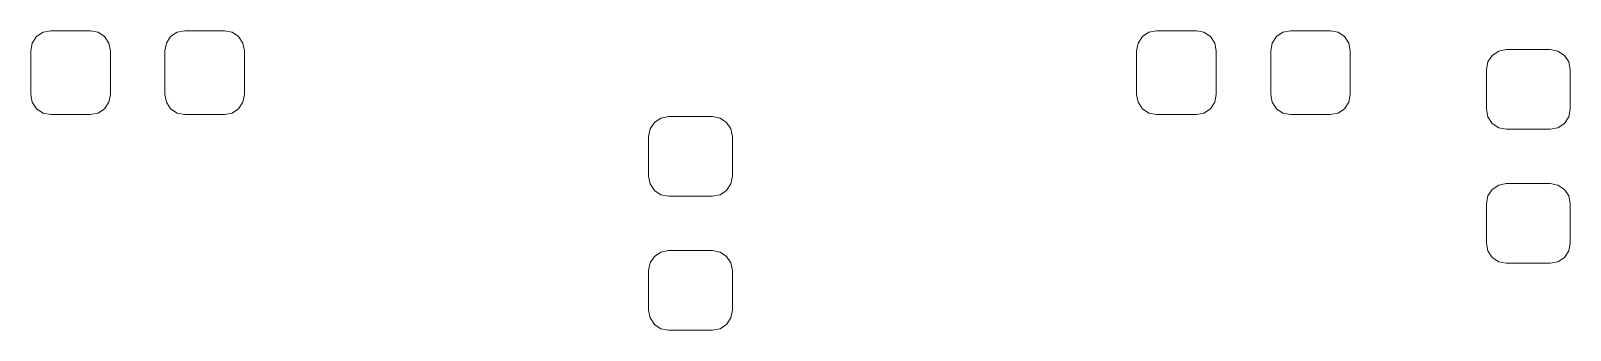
# Model space of a CAD drawing. Header units: millimetres. Extents: x -50 to 46, y -112 to 132.
# Drawn here: x 11.2 to 29.57, y -75.66 to -72.09 of the extents above; entities that cross this region are included whole.
import ezdxf

# ---------------------------------------------------------------- set-up
doc = ezdxf.new("R2010")
doc.units = ezdxf.units.MM
doc.header["$MEASUREMENT"] = 0
doc.layers.add('Layer 1', color=7, linetype='Continuous')

msp = doc.modelspace()

# ---------------------------------------------------------------- linework, layer by layer
at = {"layer": 'Layer 1', "lineweight": 9}
for points in [[(12.1476, -72.8488), (12.1476, -72.8488), (12.1295, -72.9397), (12.1295, -72.9397), (12.1295, -72.9397), (12.1295, -72.9397), (12.078, -73.0167), (12.078, -73.0167), (12.078, -73.0167), (12.078, -73.0167), (12.001, -73.0682), (12.001, -73.0682), (12.001, -73.0682), (12.001, -73.0682), (11.9101, -73.0863), (11.9101, -73.0863), (11.9101, -73.0863), (11.9101, -73.0863), (11.4351, -73.0863), (11.4351, -73.0863), (11.4351, -73.0863), (11.4351, -73.0863), (11.3442, -73.0682), (11.3442, -73.0682), (11.3442, -73.0682), (11.3442, -73.0682), (11.2672, -73.0167), (11.2672, -73.0167), (11.2672, -73.0167), (11.2672, -73.0167), (11.2157, -72.9397), (11.2157, -72.9397), (11.2157, -72.9397), (11.2157, -72.9397), (11.1976, -72.8488), (11.1976, -72.8488), (11.1976, -72.8488), (11.1976, -72.8488), (11.1976, -72.3238), (11.1976, -72.3238), (11.1976, -72.3238), (11.1976, -72.3238), (11.2157, -72.2329), (11.2157, -72.2329), (11.2157, -72.2329), (11.2157, -72.2329), (11.2672, -72.1559), (11.2672, -72.1559), (11.2672, -72.1559), (11.2672, -72.1559), (11.3442, -72.1044), (11.3442, -72.1044), (11.3442, -72.1044), (11.3442, -72.1044), (11.4351, -72.0863), (11.4351, -72.0863), (11.4351, -72.0863), (11.4351, -72.0863), (11.9101, -72.0863), (11.9101, -72.0863), (11.9101, -72.0863), (11.9101, -72.0863), (12.001, -72.1044), (12.001, -72.1044), (12.001, -72.1044), (12.001, -72.1044), (12.078, -72.1559), (12.078, -72.1559), (12.078, -72.1559), (12.078, -72.1559), (12.1295, -72.2329), (12.1295, -72.2329), (12.1295, -72.2329), (12.1295, -72.2329), (12.1476, -72.3238), (12.1476, -72.3238), (12.1476, -72.3238), (12.1476, -72.3238), (12.1476, -72.8488), (12.1476, -72.8488)], [(13.7476, -72.8488), (13.7476, -72.8488), (13.7295, -72.9397), (13.7295, -72.9397), (13.7295, -72.9397), (13.7295, -72.9397), (13.678, -73.0167), (13.678, -73.0167), (13.678, -73.0167), (13.678, -73.0167), (13.601, -73.0682), (13.601, -73.0682), (13.601, -73.0682), (13.601, -73.0682), (13.5101, -73.0863), (13.5101, -73.0863), (13.5101, -73.0863), (13.5101, -73.0863), (13.0351, -73.0863), (13.0351, -73.0863), (13.0351, -73.0863), (13.0351, -73.0863), (12.9442, -73.0682), (12.9442, -73.0682), (12.9442, -73.0682), (12.9442, -73.0682), (12.8672, -73.0167), (12.8672, -73.0167), (12.8672, -73.0167), (12.8672, -73.0167), (12.8157, -72.9397), (12.8157, -72.9397), (12.8157, -72.9397), (12.8157, -72.9397), (12.7976, -72.8488), (12.7976, -72.8488), (12.7976, -72.8488), (12.7976, -72.8488), (12.7976, -72.3238), (12.7976, -72.3238), (12.7976, -72.3238), (12.7976, -72.3238), (12.8157, -72.2329), (12.8157, -72.2329), (12.8157, -72.2329), (12.8157, -72.2329), (12.8672, -72.1559), (12.8672, -72.1559), (12.8672, -72.1559), (12.8672, -72.1559), (12.9442, -72.1044), (12.9442, -72.1044), (12.9442, -72.1044), (12.9442, -72.1044), (13.0351, -72.0863), (13.0351, -72.0863), (13.0351, -72.0863), (13.0351, -72.0863), (13.5101, -72.0863), (13.5101, -72.0863), (13.5101, -72.0863), (13.5101, -72.0863), (13.601, -72.1044), (13.601, -72.1044), (13.601, -72.1044), (13.601, -72.1044), (13.678, -72.1559), (13.678, -72.1559), (13.678, -72.1559), (13.678, -72.1559), (13.7295, -72.2329), (13.7295, -72.2329), (13.7295, -72.2329), (13.7295, -72.2329), (13.7476, -72.3238), (13.7476, -72.3238), (13.7476, -72.3238), (13.7476, -72.3238), (13.7476, -72.8488), (13.7476, -72.8488)], [(25.3476, -72.8488), (25.3476, -72.8488), (25.3295, -72.9397), (25.3295, -72.9397), (25.3295, -72.9397), (25.3295, -72.9397), (25.278, -73.0167), (25.278, -73.0167), (25.278, -73.0167), (25.278, -73.0167), (25.201, -73.0682), (25.201, -73.0682), (25.201, -73.0682), (25.201, -73.0682), (25.1101, -73.0863), (25.1101, -73.0863), (25.1101, -73.0863), (25.1101, -73.0863), (24.6351, -73.0863), (24.6351, -73.0863), (24.6351, -73.0863), (24.6351, -73.0863), (24.5442, -73.0682), (24.5442, -73.0682), (24.5442, -73.0682), (24.5442, -73.0682), (24.4672, -73.0167), (24.4672, -73.0167), (24.4672, -73.0167), (24.4672, -73.0167), (24.4157, -72.9397), (24.4157, -72.9397), (24.4157, -72.9397), (24.4157, -72.9397), (24.3976, -72.8488), (24.3976, -72.8488), (24.3976, -72.8488), (24.3976, -72.8488), (24.3976, -72.3238), (24.3976, -72.3238), (24.3976, -72.3238), (24.3976, -72.3238), (24.4157, -72.2329), (24.4157, -72.2329), (24.4157, -72.2329), (24.4157, -72.2329), (24.4672, -72.1559), (24.4672, -72.1559), (24.4672, -72.1559), (24.4672, -72.1559), (24.5442, -72.1044), (24.5442, -72.1044), (24.5442, -72.1044), (24.5442, -72.1044), (24.6351, -72.0863), (24.6351, -72.0863), (24.6351, -72.0863), (24.6351, -72.0863), (25.1101, -72.0863), (25.1101, -72.0863), (25.1101, -72.0863), (25.1101, -72.0863), (25.201, -72.1044), (25.201, -72.1044), (25.201, -72.1044), (25.201, -72.1044), (25.278, -72.1559), (25.278, -72.1559), (25.278, -72.1559), (25.278, -72.1559), (25.3295, -72.2329), (25.3295, -72.2329), (25.3295, -72.2329), (25.3295, -72.2329), (25.3476, -72.3238), (25.3476, -72.3238), (25.3476, -72.3238), (25.3476, -72.3238), (25.3476, -72.8488), (25.3476, -72.8488)], [(26.9476, -72.8488), (26.9476, -72.8488), (26.9295, -72.9397), (26.9295, -72.9397), (26.9295, -72.9397), (26.9295, -72.9397), (26.878, -73.0167), (26.878, -73.0167), (26.878, -73.0167), (26.878, -73.0167), (26.801, -73.0682), (26.801, -73.0682), (26.801, -73.0682), (26.801, -73.0682), (26.7101, -73.0863), (26.7101, -73.0863), (26.7101, -73.0863), (26.7101, -73.0863), (26.2351, -73.0863), (26.2351, -73.0863), (26.2351, -73.0863), (26.2351, -73.0863), (26.1442, -73.0682), (26.1442, -73.0682), (26.1442, -73.0682), (26.1442, -73.0682), (26.0672, -73.0167), (26.0672, -73.0167), (26.0672, -73.0167), (26.0672, -73.0167), (26.0157, -72.9397), (26.0157, -72.9397), (26.0157, -72.9397), (26.0157, -72.9397), (25.9976, -72.8488), (25.9976, -72.8488), (25.9976, -72.8488), (25.9976, -72.8488), (25.9976, -72.3238), (25.9976, -72.3238), (25.9976, -72.3238), (25.9976, -72.3238), (26.0157, -72.2329), (26.0157, -72.2329), (26.0157, -72.2329), (26.0157, -72.2329), (26.0672, -72.1559), (26.0672, -72.1559), (26.0672, -72.1559), (26.0672, -72.1559), (26.1442, -72.1044), (26.1442, -72.1044), (26.1442, -72.1044), (26.1442, -72.1044), (26.2351, -72.0863), (26.2351, -72.0863), (26.2351, -72.0863), (26.2351, -72.0863), (26.7101, -72.0863), (26.7101, -72.0863), (26.7101, -72.0863), (26.7101, -72.0863), (26.801, -72.1044), (26.801, -72.1044), (26.801, -72.1044), (26.801, -72.1044), (26.878, -72.1559), (26.878, -72.1559), (26.878, -72.1559), (26.878, -72.1559), (26.9295, -72.2329), (26.9295, -72.2329), (26.9295, -72.2329), (26.9295, -72.2329), (26.9476, -72.3238), (26.9476, -72.3238), (26.9476, -72.3238), (26.9476, -72.3238), (26.9476, -72.8488), (26.9476, -72.8488)], [(28.8101, -73.2613), (28.8101, -73.2613), (28.7192, -73.2432), (28.7192, -73.2432), (28.7192, -73.2432), (28.7192, -73.2432), (28.6422, -73.1917), (28.6422, -73.1917), (28.6422, -73.1917), (28.6422, -73.1917), (28.5907, -73.1147), (28.5907, -73.1147), (28.5907, -73.1147), (28.5907, -73.1147), (28.5726, -73.0238), (28.5726, -73.0238), (28.5726, -73.0238), (28.5726, -73.0238), (28.5726, -72.5488), (28.5726, -72.5488), (28.5726, -72.5488), (28.5726, -72.5488), (28.5907, -72.4579), (28.5907, -72.4579), (28.5907, -72.4579), (28.5907, -72.4579), (28.6422, -72.3809), (28.6422, -72.3809), (28.6422, -72.3809), (28.6422, -72.3809), (28.7192, -72.3294), (28.7192, -72.3294), (28.7192, -72.3294), (28.7192, -72.3294), (28.8101, -72.3113), (28.8101, -72.3113), (28.8101, -72.3113), (28.8101, -72.3113), (29.3351, -72.3113), (29.3351, -72.3113), (29.3351, -72.3113), (29.3351, -72.3113), (29.426, -72.3294), (29.426, -72.3294), (29.426, -72.3294), (29.426, -72.3294), (29.503, -72.3809), (29.503, -72.3809), (29.503, -72.3809), (29.503, -72.3809), (29.5545, -72.4579), (29.5545, -72.4579), (29.5545, -72.4579), (29.5545, -72.4579), (29.5726, -72.5488), (29.5726, -72.5488), (29.5726, -72.5488), (29.5726, -72.5488), (29.5726, -73.0238), (29.5726, -73.0238), (29.5726, -73.0238), (29.5726, -73.0238), (29.5545, -73.1147), (29.5545, -73.1147), (29.5545, -73.1147), (29.5545, -73.1147), (29.503, -73.1917), (29.503, -73.1917), (29.503, -73.1917), (29.503, -73.1917), (29.426, -73.2432), (29.426, -73.2432), (29.426, -73.2432), (29.426, -73.2432), (29.3351, -73.2613), (29.3351, -73.2613), (29.3351, -73.2613), (29.3351, -73.2613), (28.8101, -73.2613), (28.8101, -73.2613)], [(18.8101, -74.0613), (18.8101, -74.0613), (18.7192, -74.0432), (18.7192, -74.0432), (18.7192, -74.0432), (18.7192, -74.0432), (18.6422, -73.9917), (18.6422, -73.9917), (18.6422, -73.9917), (18.6422, -73.9917), (18.5907, -73.9147), (18.5907, -73.9147), (18.5907, -73.9147), (18.5907, -73.9147), (18.5726, -73.8238), (18.5726, -73.8238), (18.5726, -73.8238), (18.5726, -73.8238), (18.5726, -73.3488), (18.5726, -73.3488), (18.5726, -73.3488), (18.5726, -73.3488), (18.5907, -73.2579), (18.5907, -73.2579), (18.5907, -73.2579), (18.5907, -73.2579), (18.6422, -73.1809), (18.6422, -73.1809), (18.6422, -73.1809), (18.6422, -73.1809), (18.7192, -73.1294), (18.7192, -73.1294), (18.7192, -73.1294), (18.7192, -73.1294), (18.8101, -73.1113), (18.8101, -73.1113), (18.8101, -73.1113), (18.8101, -73.1113), (19.3351, -73.1113), (19.3351, -73.1113), (19.3351, -73.1113), (19.3351, -73.1113), (19.426, -73.1294), (19.426, -73.1294), (19.426, -73.1294), (19.426, -73.1294), (19.503, -73.1809), (19.503, -73.1809), (19.503, -73.1809), (19.503, -73.1809), (19.5545, -73.2579), (19.5545, -73.2579), (19.5545, -73.2579), (19.5545, -73.2579), (19.5726, -73.3488), (19.5726, -73.3488), (19.5726, -73.3488), (19.5726, -73.3488), (19.5726, -73.8238), (19.5726, -73.8238), (19.5726, -73.8238), (19.5726, -73.8238), (19.5545, -73.9147), (19.5545, -73.9147), (19.5545, -73.9147), (19.5545, -73.9147), (19.503, -73.9917), (19.503, -73.9917), (19.503, -73.9917), (19.503, -73.9917), (19.426, -74.0432), (19.426, -74.0432), (19.426, -74.0432), (19.426, -74.0432), (19.3351, -74.0613), (19.3351, -74.0613), (19.3351, -74.0613), (19.3351, -74.0613), (18.8101, -74.0613), (18.8101, -74.0613)], [(28.8101, -74.8613), (28.8101, -74.8613), (28.7192, -74.8432), (28.7192, -74.8432), (28.7192, -74.8432), (28.7192, -74.8432), (28.6422, -74.7917), (28.6422, -74.7917), (28.6422, -74.7917), (28.6422, -74.7917), (28.5907, -74.7147), (28.5907, -74.7147), (28.5907, -74.7147), (28.5907, -74.7147), (28.5726, -74.6238), (28.5726, -74.6238), (28.5726, -74.6238), (28.5726, -74.6238), (28.5726, -74.1488), (28.5726, -74.1488), (28.5726, -74.1488), (28.5726, -74.1488), (28.5907, -74.0579), (28.5907, -74.0579), (28.5907, -74.0579), (28.5907, -74.0579), (28.6422, -73.9809), (28.6422, -73.9809), (28.6422, -73.9809), (28.6422, -73.9809), (28.7192, -73.9294), (28.7192, -73.9294), (28.7192, -73.9294), (28.7192, -73.9294), (28.8101, -73.9113), (28.8101, -73.9113), (28.8101, -73.9113), (28.8101, -73.9113), (29.3351, -73.9113), (29.3351, -73.9113), (29.3351, -73.9113), (29.3351, -73.9113), (29.426, -73.9294), (29.426, -73.9294), (29.426, -73.9294), (29.426, -73.9294), (29.503, -73.9809), (29.503, -73.9809), (29.503, -73.9809), (29.503, -73.9809), (29.5545, -74.0579), (29.5545, -74.0579), (29.5545, -74.0579), (29.5545, -74.0579), (29.5726, -74.1488), (29.5726, -74.1488), (29.5726, -74.1488), (29.5726, -74.1488), (29.5726, -74.6238), (29.5726, -74.6238), (29.5726, -74.6238), (29.5726, -74.6238), (29.5545, -74.7147), (29.5545, -74.7147), (29.5545, -74.7147), (29.5545, -74.7147), (29.503, -74.7917), (29.503, -74.7917), (29.503, -74.7917), (29.503, -74.7917), (29.426, -74.8432), (29.426, -74.8432), (29.426, -74.8432), (29.426, -74.8432), (29.3351, -74.8613), (29.3351, -74.8613), (29.3351, -74.8613), (29.3351, -74.8613), (28.8101, -74.8613), (28.8101, -74.8613)], [(18.8101, -75.6613), (18.8101, -75.6613), (18.7192, -75.6432), (18.7192, -75.6432), (18.7192, -75.6432), (18.7192, -75.6432), (18.6422, -75.5917), (18.6422, -75.5917), (18.6422, -75.5917), (18.6422, -75.5917), (18.5907, -75.5147), (18.5907, -75.5147), (18.5907, -75.5147), (18.5907, -75.5147), (18.5726, -75.4238), (18.5726, -75.4238), (18.5726, -75.4238), (18.5726, -75.4238), (18.5726, -74.9488), (18.5726, -74.9488), (18.5726, -74.9488), (18.5726, -74.9488), (18.5907, -74.8579), (18.5907, -74.8579), (18.5907, -74.8579), (18.5907, -74.8579), (18.6422, -74.7809), (18.6422, -74.7809), (18.6422, -74.7809), (18.6422, -74.7809), (18.7192, -74.7294), (18.7192, -74.7294), (18.7192, -74.7294), (18.7192, -74.7294), (18.8101, -74.7113), (18.8101, -74.7113), (18.8101, -74.7113), (18.8101, -74.7113), (19.3351, -74.7113), (19.3351, -74.7113), (19.3351, -74.7113), (19.3351, -74.7113), (19.426, -74.7294), (19.426, -74.7294), (19.426, -74.7294), (19.426, -74.7294), (19.503, -74.7809), (19.503, -74.7809), (19.503, -74.7809), (19.503, -74.7809), (19.5545, -74.8579), (19.5545, -74.8579), (19.5545, -74.8579), (19.5545, -74.8579), (19.5726, -74.9488), (19.5726, -74.9488), (19.5726, -74.9488), (19.5726, -74.9488), (19.5726, -75.4238), (19.5726, -75.4238), (19.5726, -75.4238), (19.5726, -75.4238), (19.5545, -75.5147), (19.5545, -75.5147), (19.5545, -75.5147), (19.5545, -75.5147), (19.503, -75.5917), (19.503, -75.5917), (19.503, -75.5917), (19.503, -75.5917), (19.426, -75.6432), (19.426, -75.6432), (19.426, -75.6432), (19.426, -75.6432), (19.3351, -75.6613), (19.3351, -75.6613), (19.3351, -75.6613), (19.3351, -75.6613), (18.8101, -75.6613), (18.8101, -75.6613)]]:
    msp.add_open_spline(points, degree=3, knots=[0, 0, 0, 0, 0.047619, 0.047619, 0.047619, 0.047619, 0.0952381, 0.0952381, 0.0952381, 0.0952381, 0.1428571, 0.1428571, 0.1428571, 0.1428571, 0.1904762, 0.1904762, 0.1904762, 0.1904762, 0.2380952, 0.2380952, 0.2380952, 0.2380952, 0.2857143, 0.2857143, 0.2857143, 0.2857143, 0.3333333, 0.3333333, 0.3333333, 0.3333333, 0.3809524, 0.3809524, 0.3809524, 0.3809524, 0.4285714, 0.4285714, 0.4285714, 0.4285714, 0.4761905, 0.4761905, 0.4761905, 0.4761905, 0.5238095, 0.5238095, 0.5238095, 0.5238095, 0.5714286, 0.5714286, 0.5714286, 0.5714286, 0.6190476, 0.6190476, 0.6190476, 0.6190476, 0.6666667, 0.6666667, 0.6666667, 0.6666667, 0.7142857, 0.7142857, 0.7142857, 0.7142857, 0.7619048, 0.7619048, 0.7619048, 0.7619048, 0.8095238, 0.8095238, 0.8095238, 0.8095238, 0.8571429, 0.8571429, 0.8571429, 0.8571429, 0.9047619, 0.9047619, 0.9047619, 0.9047619, 1, 1, 1, 1], dxfattribs=at)

doc.saveas('drawing.dxf')
